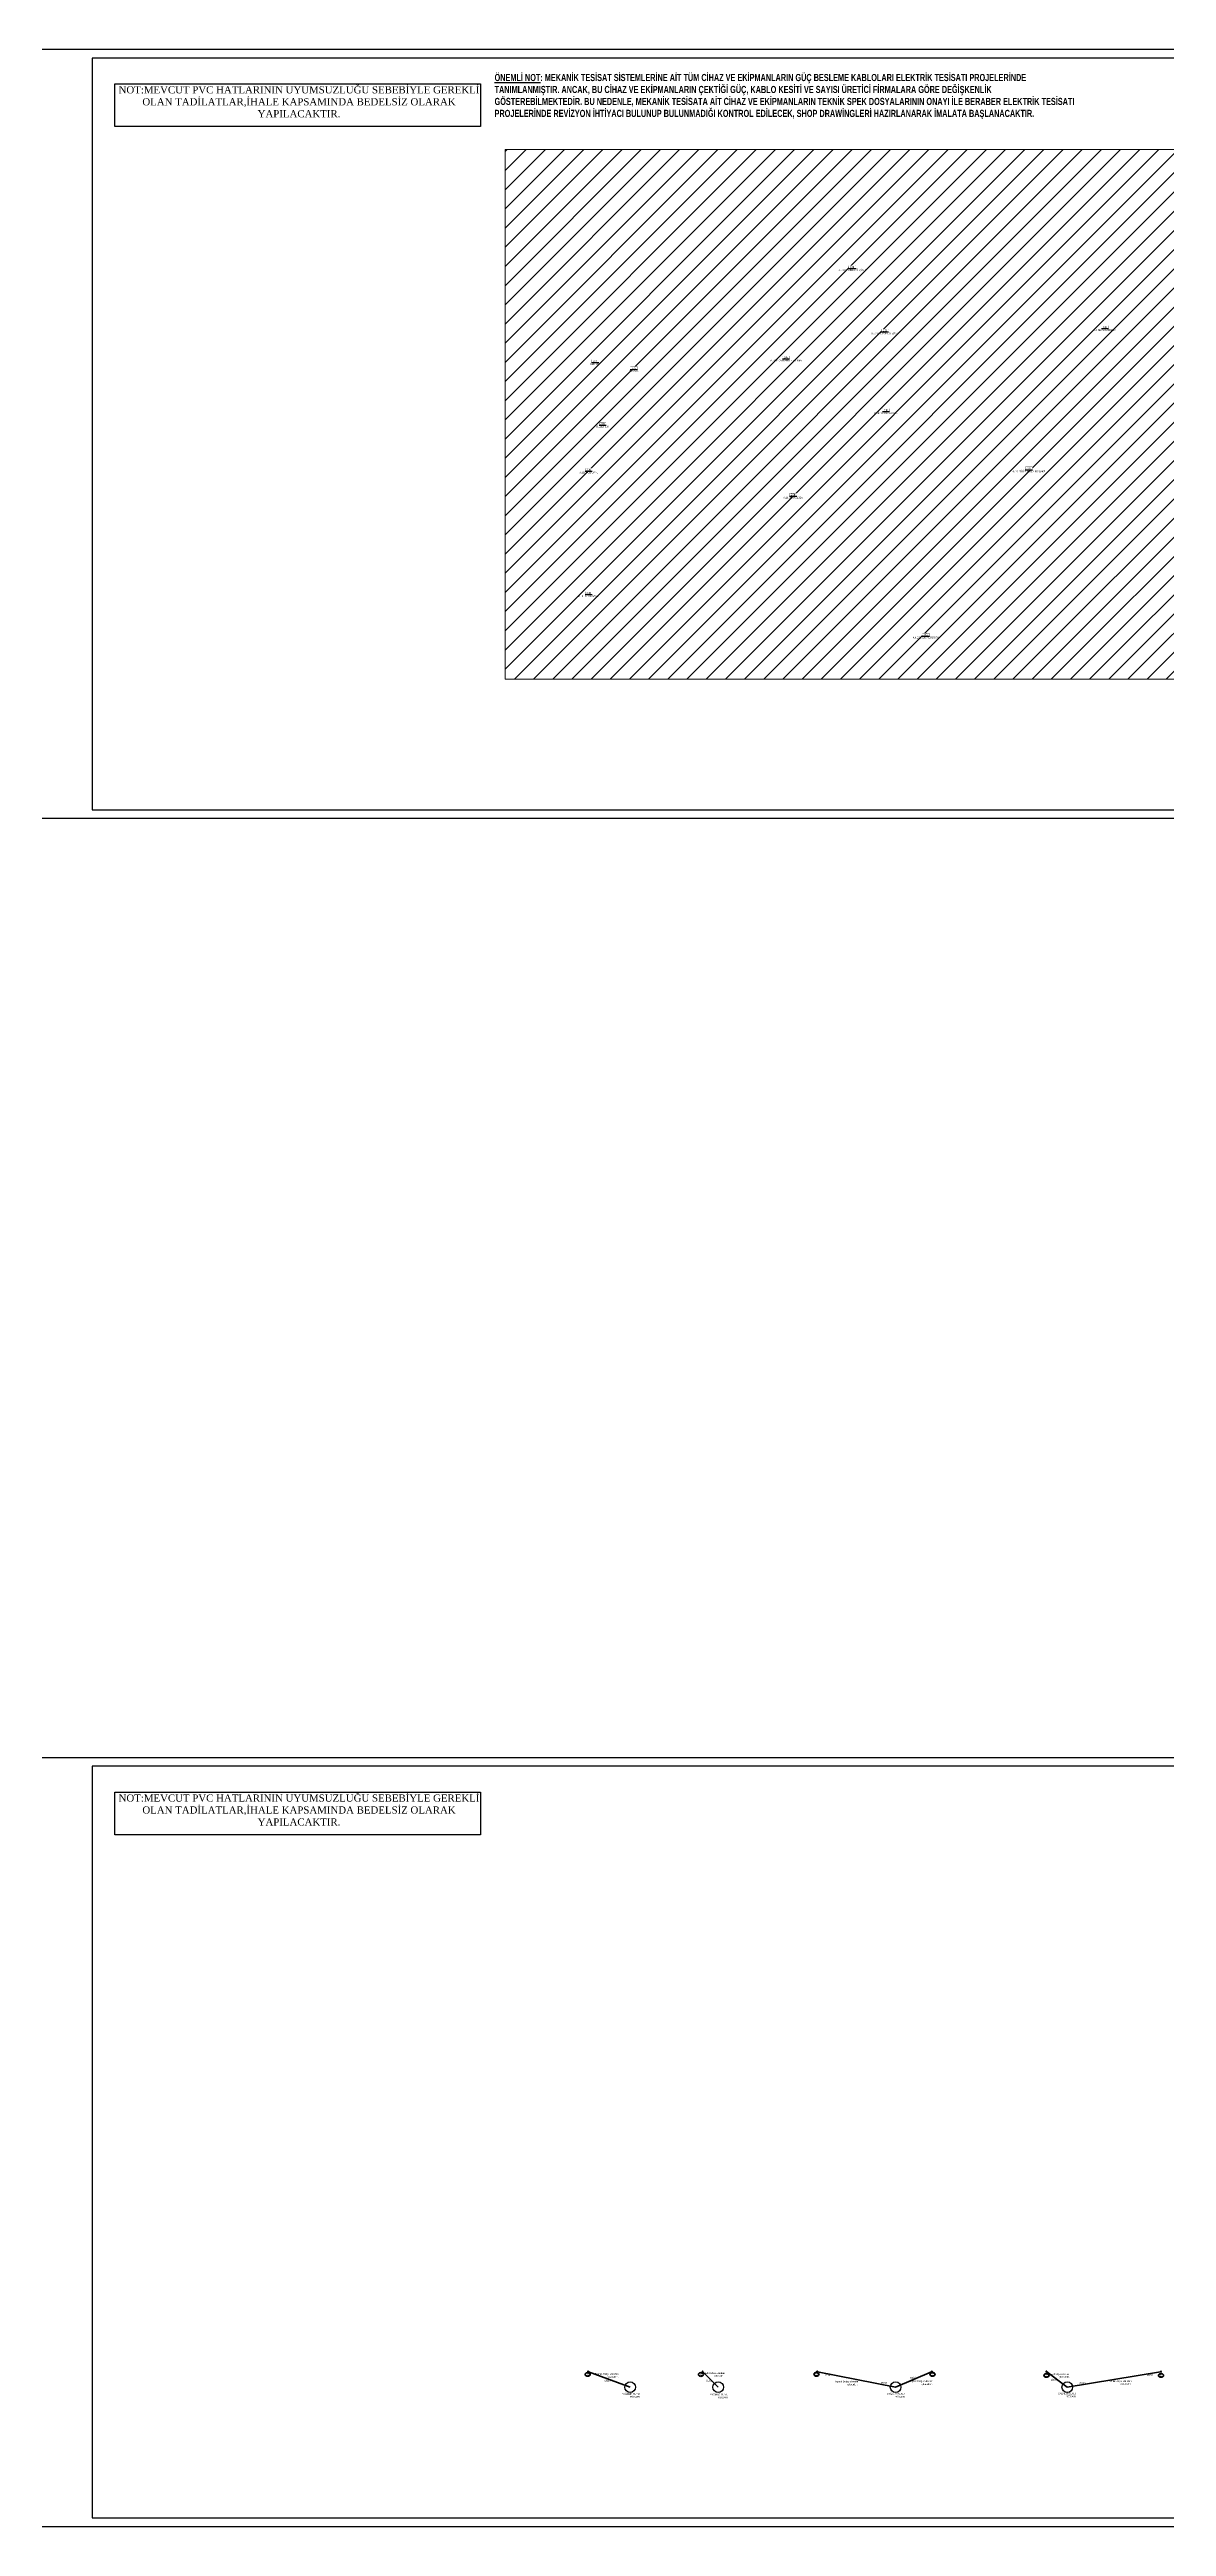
# Model space of a CAD drawing. Header units: centimetres. Extents: x 372964 to 529194, y 28783 to 59011.
# Drawn here: x 470064 to 483143, y 30011 to 59011 of the extents above; entities that cross this region are included whole.
import ezdxf
from ezdxf.enums import TextEntityAlignment as Align

# ---------------------------------------------------------------- set-up
doc = ezdxf.new("R2010")
doc.units = ezdxf.units.CM
doc.linetypes.add('AAFE_PHII-XXX-A-101 PN$0$FENCELINE1', pattern=[36.83, 6.35, -2.54, -2.54, 25.4])
doc.layers.get('0').update_dxf_attribs({"lineweight": 9})
for name, color, linetype in [('-M-MAHAL-DEBILER', 7, 'Continuous'), ('-M-MAHAL-ETIKET-NOT', 7, 'Continuous'), ('-M-MAHAL-ETIKET-NOTM', 7, 'Continuous'), ('-M-MAHAL-ETK-', 7, 'Continuous'), ('-M-MAHAL-HAVA-DEGISIM', 7, 'Continuous'), ('-M-MAHAL-NO', 7, 'Continuous'), ('-M-MAHAL-NOM', 7, 'Continuous'), ('.CN.BACA', 7, 'Continuous'), ('BACA', 7, 'Continuous')]:
    doc.layers.add(name, color=color, linetype=linetype)
for name, color, linetype, lineweight in [('0-KRCN-IST-YAZI', 81, 'Continuous', 30), ('0-KRCN-SHT-KOLADI-YAZIYAĞMURSUYU', 4, 'Continuous', 35), ('0-KRCN-Z-ANTET', 71, 'Continuous', 30), ('0-MEK-SHT-aa YAĞMURSUYUBORUSU-100', 3, 'PISSU_LINE50', 35), ('0-MEK-SHT-KOLADI-YAZIYAĞMURSUYU', 4, 'Continuous', 35), ('LBT-RADYATÖR ÇAP', 31, 'Continuous', 30)]:
    doc.layers.add(name, color=color, linetype=linetype, lineweight=lineweight)
doc.styles.add('-M-ISSO-TEXT-TTF', font='ARIALN.TTF')
doc.styles.add('-M-MHLETK-NOT', font='romans.shx', dxfattribs={"width": 0.7})
doc.styles.add('-M-MHLETK-TEXT', font='ARIALN.TTF', dxfattribs={"width": 0.7})
doc.styles.add('ARIAL', font='arial.ttf', dxfattribs={"width": 0.8})
doc.styles.add('C 100', font='romans.shx', dxfattribs={"width": 0.7, "height": 17.5})
doc.styles.add('MUF', font='isocpeur.ttf')
doc.styles.add('YAZI', font='times.ttf')
doc.linetypes.add('PISSU_LINE50', pattern='A,50,-10,["C",MUF,S=10,R=0,X=1,Y=-5],0', length=60)

# ---------------------------------------------------------------- blocks, each defined once
blk = doc.blocks.new('M-MHLETK-YNG')
blk.add_wipeout([(-2.1, 1.7), (2.1, 1.7), (2.1, 0), (-2.1, 0)]).dxf.layer = '-M-MAHAL-ETK-'
at = {"layer": '-M-MAHAL-ETK-', "color": 0}
for p, q in [((-2.1, 0), (2.1, 0)), ((-1.2, 0), (-1.2, 0))]:
    blk.add_line(p, q, dxfattribs=at)
blk.add_lwpolyline([(-1.9, 1.7, 0.1, 0.1, 0), (1.9, 1.7, 0.1, 0.1, -0.414214), (2.1, 1.5, 0.1, 0.1, 0), (2.1, 0.2, 0.1, 0.1, -0.414214), (1.9, 0, 0.1, 0.1, 0), (-1.9, 0, 0.1, 0.1, -0.414214), (-2.1, 0.2, 0.1, 0.1, 0), (-2.1, 1.5, 0.1, 0.1, -0.414214)], format="xyseb", close=True, dxfattribs=at)
at = {"layer": '-M-MAHAL-DEBILER', "color": 4, "style": '-M-MHLETK-NOT', "width": 0.5, "flags": 8}
blk.add_attdef('DEBIS', text='', height=0.4, dxfattribs=at).set_placement((-2.2, 2.1), align=Align.MIDDLE_CENTER)
at = {"layer": '-M-MAHAL-DEBILER', "color": 191, "style": '-M-MHLETK-NOT', "width": 0.5, "flags": 8}
blk.add_attdef('DEBIR', text='', height=0.4, dxfattribs=at).set_placement((-1.6, 2.1), align=Align.MIDDLE_CENTER)
at = {"layer": '-M-MAHAL-DEBILER', "color": 31, "style": '-M-MHLETK-NOT', "width": 0.5, "flags": 8}
blk.add_attdef('DEBIF', text='', height=0.4, dxfattribs=at).set_placement((1.6, 2.1), align=Align.MIDDLE_CENTER)
at = {"layer": '-M-MAHAL-DEBILER', "color": 1, "style": '-M-MHLETK-NOT', "width": 0.5, "flags": 8}
blk.add_attdef('DEBIE', text='', height=0.4, dxfattribs=at).set_placement((2.3, 2.1), align=Align.MIDDLE_CENTER)
at = {"layer": '-M-MAHAL-ETIKET-NOT', "color": 3}
for tag, height, style, width, flags, p in [('KIS', 0.04, '-M-MHLETK-NOT', 0.5, 9, (-2.6, 1.6)), ('ALAN', 0.04, '-M-MHLETK-NOT', 0.5, 9, (-2.6, 1.6)), ('RH', 0.04, '-M-MHLETK-NOT', 0.5, 9, (-2.4, 1.6)), ('YUKSEKLIK', 0.04, '-M-MHLETK-NOT', 0.5, 9, (-2.3, 1.6)), ('YAZ', 0.04, '-M-MHLETK-NOT', 0.5, 9, (-2.2, 1.6)), ('MAH-ADI', 1.11, '-M-ISSO-TEXT-TTF', 0.8, 8, (0, -0.9))]:
    blk.add_attdef(tag, text='', height=height, dxfattribs=dict(at, style=style, width=width, flags=flags)).set_placement(p, align=Align.MIDDLE_CENTER)
at = {"layer": '-M-MAHAL-ETIKET-NOT', "color": 3, "style": '-M-MHLETK-NOT', "width": 0.5, "flags": 9}
for tag, p, height in [('KLKTR', (-2.6, 1.4), 0.04), ('HL', (-2.6, 1.5), 0.0286), ('RDY-BOY1', (-2.6, 1.4), 0.0286), ('RDY-BOY2', (-2.6, 1.3), 0.0286), ('RDY-BOY3', (-2.6, 1.3), 0.0286), ('RDY-BOY4', (-2.6, 1.2), 0.0286), ('KON-BOY1', (-2.6, 1.1), 0.0286), ('KON-BOY2', (-2.6, 1.1), 0.0286), ('KON-BOY3', (-2.6, 1), 0.0286), ('FCU-TIP1', (-2.6, 1), 0.0286), ('FCU-TIP2', (-2.6, 0.9), 0.0286), ('FCU-TIP3', (-2.6, 0.9), 0.0286), ('VRV-TIP1', (-2.6, 0.8), 0.0286), ('VRV-TIP2', (-2.6, 0.7), 0.0286), ('HLA', (-2.5, 1.5), 0.0286), ('RDY-TIP1', (-2.5, 1.4), 0.0286), ('RDY-TIP2', (-2.5, 1.3), 0.0286), ('RDY-TIP3', (-2.5, 1.3), 0.0286), ('RDY-TIP4', (-2.5, 1.2), 0.0286), ('KON-TIP1', (-2.5, 1.1), 0.0286), ('KON-TIP2', (-2.5, 1.1), 0.0286), ('KON-TIP3', (-2.5, 1), 0.0286), ('FCU-ADET1', (-2.5, 1), 0.0286), ('FCU-ADET2', (-2.5, 0.9), 0.0286), ('FCU-ADET3', (-2.5, 0.9), 0.0286), ('VRV-ADET1', (-2.5, 0.8), 0.0286), ('VRV-ADET2', (-2.5, 0.7), 0.0286), ('RDY-ADET1', (-2.4, 1.4), 0.0286), ('RDY-ADET2', (-2.4, 1.3), 0.0286), ('RDY-ADET3', (-2.4, 1.3), 0.0286), ('RDY-ADET4', (-2.4, 1.2), 0.0286), ('KON-ADET1', (-2.4, 1.1), 0.0286), ('KON-ADET2', (-2.4, 1.1), 0.0286), ('KON-ADET3', (-2.4, 1), 0.0286), ('FCU-KAP1', (-2.4, 1), 0.0286), ('FCU-KAP2', (-2.4, 0.9), 0.0286), ('FCU-KAP3', (-2.4, 0.9), 0.0286), ('VRV-KAP1', (-2.4, 0.8), 0.0286), ('VRV-KAP2', (-2.4, 0.7), 0.0286), ('RDY-ISI1', (-2.3, 1.4), 0.0286), ('RDY-ISI2', (-2.3, 1.3), 0.0286), ('RDY-ISI3', (-2.3, 1.3), 0.0286), ('RDY-ISI4', (-2.3, 1.2), 0.0286), ('KON-ISI1', (-2.3, 1.1), 0.0286), ('KON-ISI2', (-2.3, 1.1), 0.0286), ('KON-ISI3', (-2.3, 1), 0.0286), ('FCU-DUY1', (-2.3, 1), 0.0286), ('FCU-DUY2', (-2.3, 0.9), 0.0286), ('FCU-DUY3', (-2.3, 0.9), 0.0286), ('VRV-DUY1', (-2.3, 0.8), 0.0286), ('VRV-DUY2', (-2.3, 0.7), 0.0286), ('AHU', (-2.2, 1.4), 0.0286), ('SHG', (-2.2, 1.5), 0.0286), ('FCU-SOG1', (-2.2, 1), 0.0286), ('FCU-SOG2', (-2.2, 0.9), 0.0286), ('FCU-SOG3', (-2.2, 0.9), 0.0286), ('VRV-SOG1', (-2.2, 0.8), 0.0286), ('VRV-SOG2', (-2.2, 0.7), 0.0286), ('LHG', (-2.1, 1.5), 0.0286), ('RDY-BNP1', (-2.1, 1.4), 0.0286), ('RDY-BNP2', (-2.1, 1.3), 0.0286), ('RDY-BNP3', (-2.1, 1.3), 0.0286), ('RDY-BNP4', (-2.1, 1.2), 0.0286), ('KON-BNP1', (-2.1, 1.1), 0.0286), ('KON-BNP2', (-2.1, 1.1), 0.0286), ('KON-BNP3', (-2.1, 1), 0.0286), ('EF', (-2, 1.4), 0.0286), ('HG', (-2, 1.5), 0.0286), ('HGA', (-2, 1.5), 0.0286), ('RDY-BNK1', (-2, 1.4), 0.0286), ('RDY-BNK2', (-2, 1.3), 0.0286), ('RDY-BNK3', (-2, 1.3), 0.0286), ('RDY-BNK4', (-2, 1.2), 0.0286), ('KON-BNK1', (-2, 1.1), 0.0286), ('KON-BNK2', (-2, 1.1), 0.0286), ('KON-BNK3', (-2, 1), 0.0286), ('FCU-ISI1', (-2, 1), 0.0286), ('FCU-ISI2', (-2, 0.9), 0.0286), ('FCU-ISI3', (-2, 0.9), 0.0286), ('VRV-ISI1', (-2, 0.8), 0.0286), ('VRV-ISI2', (-2, 0.7), 0.0286), ('FCU-DEBI1', (-2, 1), 0.0286), ('FCU-DEBI2', (-2, 0.9), 0.0286), ('FCU-DEBI3', (-2, 0.9), 0.0286), ('VRV-DEBI1', (-2, 0.8), 0.0286), ('VRV-DEBI2', (-2, 0.7), 0.0286), ('FCU-BNP1', (-1.8, 1), 0.0286), ('FCU-BNP2', (-1.8, 0.9), 0.0286), ('FCU-BNP3', (-1.8, 0.9), 0.0286), ('VRV-BNP1', (-1.8, 0.8), 0.0286), ('VRV-BNP2', (-1.8, 0.7), 0.0286), ('FCU-BNK1', (-1.6, 1), 0.0286), ('FCU-BNK2', (-1.6, 0.9), 0.0286), ('FCU-BNK3', (-1.6, 0.9), 0.0286), ('VRV-BNK1', (-1.6, 0.8), 0.0286), ('VRV-BNK2', (-1.6, 0.7), 0.0286)]:
    blk.add_attdef(tag, p, '', height=height, dxfattribs=at)
at = {"layer": '-M-MAHAL-ETIKET-NOTM', "color": 3, "style": '-M-ISSO-TEXT-TTF', "width": 0.8, "flags": 8}
blk.add_attdef('MAH-ADI2', text='', height=1.11, dxfattribs=at).set_placement((0, -2.5), align=Align.MIDDLE_CENTER)
at = {"layer": '-M-MAHAL-HAVA-DEGISIM', "style": '-M-MHLETK-NOT', "width": 0.5, "flags": 8}
for tag, p in [('HAVADEG', (0, 3.6)), ('HAVA', (0, 2.4))]:
    blk.add_attdef(tag, text='', height=0.6, dxfattribs=at).set_placement(p, align=Align.MIDDLE_CENTER)
at = {"layer": '-M-MAHAL-NO', "color": 7, "style": '-M-MHLETK-TEXT', "width": 0.6, "flags": 8}
blk.add_attdef('MAH-NO', text='', height=1.11, dxfattribs=at).set_placement((0, 0.9), align=Align.MIDDLE_CENTER)
at = {"layer": '-M-MAHAL-NOM', "color": 7, "style": '-M-MHLETK-TEXT', "width": 0.6, "flags": 8}
blk.add_attdef('MAH-NOM', text='', height=1.11, dxfattribs=at).set_placement((0, 0.9), align=Align.MIDDLE_CENTER)
blk = doc.blocks.new('.CN.BACA')
at = {"layer": 'BACA', "lineweight": 30}
blk.add_circle((0, 0), 1.25, dxfattribs=at)
blk = doc.blocks.new('A$C75464483-')
at = {"layer": '0-KRCN-SHT-KOLADI-YAZIYAĞMURSUYU', "linetype": 'Continuous'}
for points in [[(22, 6, -0.254464), (22, -6, -0.105847), (17, -12, -0.086514), (9, -16, -0.153914), (-11, -16, -0.086514), (-18, -12, -0.105847), (-23, -6, -0.254464), (-23, 6, -0.105847), (-18, 12, -0.086514), (-11, 16, -0.153914), (9, 16, -0.086514), (17, 12, -0.105847), (22, 6, -0.125236)], [(21, 5, -0.254464), (21, -5, -0.105847), (16, -10, -0.086514), (9, -14, -0.153914), (-10, -14, -0.086514), (-17, -10, -0.105847), (-22, -5, -0.254464), (-22, 5, -0.105847), (-17, 10, -0.086514), (-10, 14, -0.153914), (9, 14, -0.086514), (16, 10, -0.105847), (21, 5, -0.125236)]]:
    blk.add_lwpolyline(points, format="xyb", dxfattribs=at)
at = {"layer": '0-KRCN-SHT-KOLADI-YAZIYAĞMURSUYU', "linetype": 'Continuous', "style": 'YAZI', "width": 0.6}
blk.add_text('YS', height=18, rotation=360, dxfattribs=at).set_placement((0, 0), align=Align.MIDDLE_RIGHT)
blk.add_attdef('99', text='', height=18, rotation=360, dxfattribs=at).set_placement((0, 0), align=Align.MIDDLE_LEFT)

msp = doc.modelspace()

# ---------------------------------------------------------------- hatches: boundary and pattern name
h = msp.add_hatch()
h.set_pattern_fill('ANSI31', color=8, scale=50, style=0)
h.paths.add_polyline_path([(475400, 51640), (498580, 51640), (498580, 57840), (475400, 57840)])

# ---------------------------------------------------------------- linework, layer by layer
at = {"color": 8}
msp.add_lwpolyline([(498580, 51640), (475400, 51640), (475400, 57840), (498580, 57840)], close=True, dxfattribs=at)
at = {"layer": '0-KRCN-Z-ANTET'}
for points in [[(372964.066, 30011.261), (513637.225, 30011.261), (513637.225, 39011.261), (372964.066, 39011.261)], [(470564.066, 30111.261), (502064.066, 30111.261), (502064.066, 38911.261), (470564.066, 38911.261)]]:
    msp.add_lwpolyline(points, close=True, dxfattribs=at)
at = {"layer": '0-MEK-SHT-aa YAĞMURSUYUBORUSU-100'}
for p, q in [((476375.267, 31822.324), (476862.553, 31641.617)), ((477715.781, 31820.526), (477894.625, 31641.617)), ((479058.816, 31823.088), (479971.811, 31641.617)), ((480390.987, 31822.085), (479971.811, 31641.617)), ((481741.252, 31821.071), (481981.543, 31641.617)), ((483073.98, 31823.243), (481981.543, 31641.617))]:
    msp.add_line(p, q, dxfattribs=at)
for centre in [(476370.579, 31824.063), (477712.246, 31824.063), (479053.912, 31824.063), (480395.579, 31824.063), (481737.246, 31824.063), (483078.912, 31824.063)]:
    msp.add_circle(centre, 5, dxfattribs=at)

# ---------------------------------------------------------------- block references
at = {"layer": '.CN.BACA', "linetype": 'AAFE_PHII-XXX-A-101 PN$0$FENCELINE1'}
for p, xscale, yscale, zscale, rotation in [((476862.553, 31641.617), 49.99999999999998, 49.99999999999998, 49.99999999999998, 202.3660002321853), ((477894.625, 31641.617), 50, 50, 50, 180), ((479971.811, 31641.617), 50, 50, 50, 180), ((481981.543, 31641.617), 50, 50, 50, 180)]:
    msp.add_blockref('.CN.BACA', p, dxfattribs=dict(at, xscale=xscale, yscale=yscale, zscale=zscale, rotation=rotation))
at = {"layer": '0-KRCN-SHT-KOLADI-YAZIYAĞMURSUYU', "linetype": 'Continuous'}
ref = msp.add_blockref('A$C75464483-', (476365.516, 31791.085), dxfattribs=dict(at, xscale=1.25, yscale=1.25, zscale=1.25))
ref.add_attrib('99', '32', dxfattribs={"height": 22.5, "style": 'YAZI', "width": 0.7}).set_placement((476365.533, 31791.085), align=Align.MIDDLE_LEFT)
ref = msp.add_blockref('A$C75464483-', (477692.466, 31790.856), dxfattribs=dict(at, xscale=1.25, yscale=1.25, zscale=1.25))
ref.add_attrib('99', '31', dxfattribs={"height": 22.5, "style": 'YAZI', "width": 0.7}).set_placement((477692.484, 31790.856), align=Align.MIDDLE_LEFT)
ref = msp.add_blockref('A$C75464483-', (479045.728, 31792.585), dxfattribs=dict(at, xscale=1.25, yscale=1.25, zscale=1.25))
ref.add_attrib('99', '30', dxfattribs={"height": 22.5, "style": 'YAZI', "width": 0.7}).set_placement((479045.745, 31792.585), align=Align.MIDDLE_LEFT)
ref = msp.add_blockref('A$C75464483-', (480404.204, 31792.007), dxfattribs=dict(at, xscale=1.25, yscale=1.25, zscale=1.25))
ref.add_attrib('99', '29', dxfattribs={"height": 22.5, "style": 'YAZI', "width": 0.7}).set_placement((480404.222, 31792.007), align=Align.MIDDLE_LEFT)
ref = msp.add_blockref('A$C75464483-', (481738.824, 31779.91), dxfattribs=dict(at, xscale=1.25, yscale=1.25, zscale=1.25))
ref.add_attrib('99', '28', dxfattribs={"height": 22.5, "style": 'YAZI', "width": 0.7}).set_placement((481738.842, 31779.91), align=Align.MIDDLE_LEFT)
ref = msp.add_blockref('A$C75464483-', (483080.491, 31779.91), dxfattribs=dict(at, xscale=1.25, yscale=1.25, zscale=1.25))
ref.add_attrib('99', '27', dxfattribs={"height": 22.5, "style": 'YAZI', "width": 0.7}).set_placement((483080.508, 31779.91), align=Align.MIDDLE_LEFT)

# ---------------------------------------------------------------- texts
at = {"layer": '0-KRCN-SHT-KOLADI-YAZIYAĞMURSUYU', "linetype": 'Continuous', "ltscale": 0.01, "char_height": 20, "attachment_point": 3, "style": 'ARIAL'}
for s, insert, width in [('Toprak Dolgu altından çıkacaktır.', (476726.211, 31806.742), 262.81386), ('Toprak Dolgu altından çıkacaktır.', (477971.724, 31816.956), 262.81386), ('Toprak Dolgu altından çıkacaktır.', (479533.193, 31718.606), 262.81386), ('Toprak Dolgu altından çıkacaktır.', (480404.145, 31722.146), 262.81386), ('Toprak Dolgu altından çıkacaktır.', (482008.887, 31806.364), 262.81386), ('Toprak Dolgu altından çıkacaktır.', (482732.836, 31723.054), 262.81386), ('YAĞMUR SUYU RÖGARI', (476973.279, 31572.158), 208.0143), ('YAĞMUR SUYU RÖGARI', (478004.108, 31564.845), 208.0143), ('YAĞMUR SUYU RÖGARI', (480078.468, 31572.154), 208.0143), ('YAĞMUR SUYU RÖGARI', (482081.234, 31575.849), 208.0143)]:
    msp.add_mtext(s, dxfattribs=dict(at, insert=insert, width=width))
at = {"layer": '0-MEK-SHT-KOLADI-YAZIYAĞMURSUYU', "linetype": 'Continuous', "style": 'ARIAL', "width": 0.8}
for p in [(476564.097, 31707.843), (477752.411, 31708.101), (479145.81, 31772.223), (479800.207, 31682.204), (480140.116, 31742.883), (481793.496, 31719.217), (482126.093, 31678.036), (482915.068, 31772.157)]:
    msp.add_text('Ø100', height=20, dxfattribs=at).set_placement(p)
at = {"layer": 'LBT-RADYATÖR ÇAP', "color": 7, "insert": (475275.194, 58725.702), "char_height": 84, "attachment_point": 1, "style": 'C 100'}
msp.add_mtext_dynamic_manual_height_columns('{\\fArial|b1|i0|c162|p34;\\L\\C1;ÖNEMLİ NOT\\l:\\C0; MEKANİK TESİSAT SİSTEMLERİNE AİT TÜM CİHAZ VE EKİPMANLARIN GÜÇ BESLEME KABLOLARI ELEKTRİK TESİSATI PROJELERİNDE TANIMLANMIŞTIR. ANCAK, BU CİHAZ VE EKİPMANLARIN ÇEKTİĞİ GÜÇ, KABLO KESİTİ VE SAYISI ÜRETİCİ FİRMALARA GÖRE DEĞİŞKENLİK GÖSTEREBİLMEKTEDİR. BU NEDENLE, MEKANİK TESİSATA AİT CİHAZ VE EKİPMANLARIN TEKNİK SPEK DOSYALARININ ONAYI İLE BERABER ELEKTRİK TESİSATI PROJELERİNDE REVİZYON İHTİYACI BULUNUP BULUNMADIĞI KONTROL EDİLECEK, SHOP DRAWİNGLERİ HAZIRLANARAK İMALATA BAŞLANACAKTIR.}', width=6519.63252, gutter_width=11812.5, heights=[0], dxfattribs=at)

# ---------------------------------------------------------------- next in the draw order: block references
at = {"layer": '-M-MAHAL-ETK-', "xscale": 20, "yscale": 20, "zscale": 20}
for p, values in [((479465.742, 56446.638), {'MAH-NO': 'Z-07b', 'MAH-ADI': 'A.5.1 OPTOMEK. ÖLÇÜM-1'}), ((479847.887, 55704.793), {'MAH-NO': 'Z-07c', 'MAH-ADI': 'A.5.2 OPTOMEK. ÖLÇÜM-2'}), ((482422.797, 55744.548), {'MAH-NO': 'Z-06', 'MAH-ADI': 'A.8 SENSÖR ÜRETİM'}), ((478688.004, 55388.943), {'MAH-NO': 'Z-07a', 'MAH-ADI': 'A.5 OPTOMEKANİK HİZALAMA'}), ((476452.687, 55347.048), {'MAH-NO': 'Z-43', 'MAH-ADI': 'ELK. OD.'}), ((476907.174, 55266.025), {'MAH-NO': 'Z-42', 'MAH-ADI': 'ELK. OD.'}), ((476541.373, 54613.812), {'MAH-NO': 'Z-30a', 'MAH-ADI': 'RÜZGARLIK'}), ((479858.293, 54771.816), {'MAH-NO': 'Z-30', 'MAH-ADI': 'TEMİZ ODA KORİDORU'}), ((476378.083, 54074.885), {'MAH-NO': 'Z-10a', 'MAH-ADI': 'A.10 LİTOGRAFİ-1'}), ((481531.086, 54091.963), {'MAH-NO': 'Z-09a', 'MAH-ADI': 'A.4 OPTİK İNCE FİLM KAPLAMA'}), ((478771.424, 53782.324), {'MAH-NO': 'Z-09b', 'MAH-ADI': 'A.4.1 METROLOGY'}), ((476378.083, 52630.177), {'MAH-NO': 'Z-10b', 'MAH-ADI': 'A.10.1 LİTOGRAFİ-2'}), ((480325.528, 52143.847), {'MAH-NO': 'Z-09c', 'MAH-ADI': 'A.4.2 SERVİS KORİDORU'})]:
    msp.add_blockref('M-MHLETK-YNG', p, dxfattribs=at).add_auto_attribs(values)

# ---------------------------------------------------------------- next in the draw order: wipeouts: each hides what was drawn before it
at = {"color": 1}
msp.add_wipeout([(470828.432, 38608.082), (475112.432, 38608.082), (475112.432, 38109.682), (470828.432, 38109.682)], dxfattribs=at).dxf.layer = '0-KRCN-IST-YAZI'

# ---------------------------------------------------------------- next in the draw order: linework, layer by layer
at = {"layer": '0-KRCN-IST-YAZI', "color": 1}
msp.add_lwpolyline([(470828.432, 38608.082), (475112.432, 38608.082), (475112.432, 38109.682), (470828.432, 38109.682)], close=True, dxfattribs=at)
msp.add_lwpolyline([(470828.432, 38608.082), (475112.432, 38608.082), (475112.432, 38109.682), (470828.432, 38109.682)], close=True, dxfattribs=at)
at = {"layer": '0-KRCN-Z-ANTET'}
for points in [[(405464.066, 50011.261), (529193.918, 50011.261), (529193.918, 59011.261), (405464.066, 59011.261)], [(470564.066, 50111.261), (502064.066, 50111.261), (502064.066, 58911.261), (470564.066, 58911.261)]]:
    msp.add_lwpolyline(points, close=True, dxfattribs=at)

# ---------------------------------------------------------------- next in the draw order: texts
at = {"layer": '0-KRCN-IST-YAZI', "color": 1, "insert": (472985.41, 38581.695), "char_height": 84, "width": 4452, "attachment_point": 2, "style": 'YAZI'}
msp.add_mtext('NOT:MEVCUT PVC HATLARININ UYUMSUZLUĞU SEBEBİYLE GEREKLİ OLAN TADİLATLAR,İHALE KAPSAMINDA BEDELSİZ OLARAK YAPILACAKTIR.', dxfattribs=at)

# ---------------------------------------------------------------- next in the draw order: wipeouts: each hides what was drawn before it
at = {"color": 1}
msp.add_wipeout([(470828.432, 58608.082), (475112.432, 58608.082), (475112.432, 58109.682), (470828.432, 58109.682)], dxfattribs=at).dxf.layer = '0-KRCN-IST-YAZI'

# ---------------------------------------------------------------- next in the draw order: linework, layer by layer
at = {"layer": '0-KRCN-IST-YAZI', "color": 1}
msp.add_lwpolyline([(470828.432, 58608.082), (475112.432, 58608.082), (475112.432, 58109.682), (470828.432, 58109.682)], close=True, dxfattribs=at)
msp.add_lwpolyline([(470828.432, 58608.082), (475112.432, 58608.082), (475112.432, 58109.682), (470828.432, 58109.682)], close=True, dxfattribs=at)

# ---------------------------------------------------------------- next in the draw order: texts
at = {"layer": '0-KRCN-IST-YAZI', "color": 1, "insert": (472985.41, 58581.695), "char_height": 84, "width": 4452, "attachment_point": 2, "style": 'YAZI'}
msp.add_mtext('NOT:MEVCUT PVC HATLARININ UYUMSUZLUĞU SEBEBİYLE GEREKLİ OLAN TADİLATLAR,İHALE KAPSAMINDA BEDELSİZ OLARAK YAPILACAKTIR.', dxfattribs=at)

doc.saveas('drawing.dxf')
